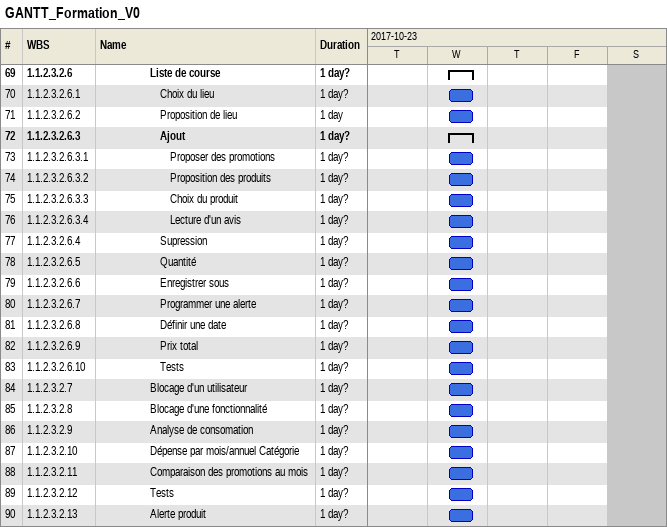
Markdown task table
GANTT_Formation_V0

| ID | WBS | Task | Duration | Start | Finish |
|---|---|---|---|---|---|
| 69 | 1.1.2.3.2.6 | **Liste de course** | 1d? | 2017-10-25 | 2017-10-25 |
| 70 | 1.1.2.3.2.6.1 | Choix du lieu | 1d? | 2017-10-25 | 2017-10-25 |
| 71 | 1.1.2.3.2.6.2 | Proposition de lieu | 1d | 2017-10-25 | 2017-10-25 |
| 72 | 1.1.2.3.2.6.3 | **Ajout** | 1d? | 2017-10-25 | 2017-10-25 |
| 73 | 1.1.2.3.2.6.3.1 | Proposer des promotions | 1d? | 2017-10-25 | 2017-10-25 |
| 74 | 1.1.2.3.2.6.3.2 | Proposition des produits | 1d? | 2017-10-25 | 2017-10-25 |
| 75 | 1.1.2.3.2.6.3.3 | Choix du produit | 1d? | 2017-10-25 | 2017-10-25 |
| 76 | 1.1.2.3.2.6.3.4 | Lecture d'un avis | 1d? | 2017-10-25 | 2017-10-25 |
| 77 | 1.1.2.3.2.6.4 | Supression | 1d? | 2017-10-25 | 2017-10-25 |
| 78 | 1.1.2.3.2.6.5 | Quantité | 1d? | 2017-10-25 | 2017-10-25 |
| 79 | 1.1.2.3.2.6.6 | Enregistrer sous | 1d? | 2017-10-25 | 2017-10-25 |
| 80 | 1.1.2.3.2.6.7 | Programmer une alerte | 1d? | 2017-10-25 | 2017-10-25 |
| 81 | 1.1.2.3.2.6.8 | Définir une date | 1d? | 2017-10-25 | 2017-10-25 |
| 82 | 1.1.2.3.2.6.9 | Prix total | 1d? | 2017-10-25 | 2017-10-25 |
| 83 | 1.1.2.3.2.6.10 | Tests | 1d? | 2017-10-25 | 2017-10-25 |
| 84 | 1.1.2.3.2.7 | Blocage d'un utilisateur | 1d? | 2017-10-25 | 2017-10-25 |
| 85 | 1.1.2.3.2.8 | Blocage d'une fonctionnalité | 1d? | 2017-10-25 | 2017-10-25 |
| 86 | 1.1.2.3.2.9 | Analyse de consomation | 1d? | 2017-10-25 | 2017-10-25 |
| 87 | 1.1.2.3.2.10 | Dépense par mois/annuel Catégorie | 1d? | 2017-10-25 | 2017-10-25 |
| 88 | 1.1.2.3.2.11 | Comparaison des promotions au mois | 1d? | 2017-10-25 | 2017-10-25 |
| 89 | 1.1.2.3.2.12 | Tests | 1d? | 2017-10-25 | 2017-10-25 |
| 90 | 1.1.2.3.2.13 | Alerte produit | 1d? | 2017-10-25 | 2017-10-25 |
